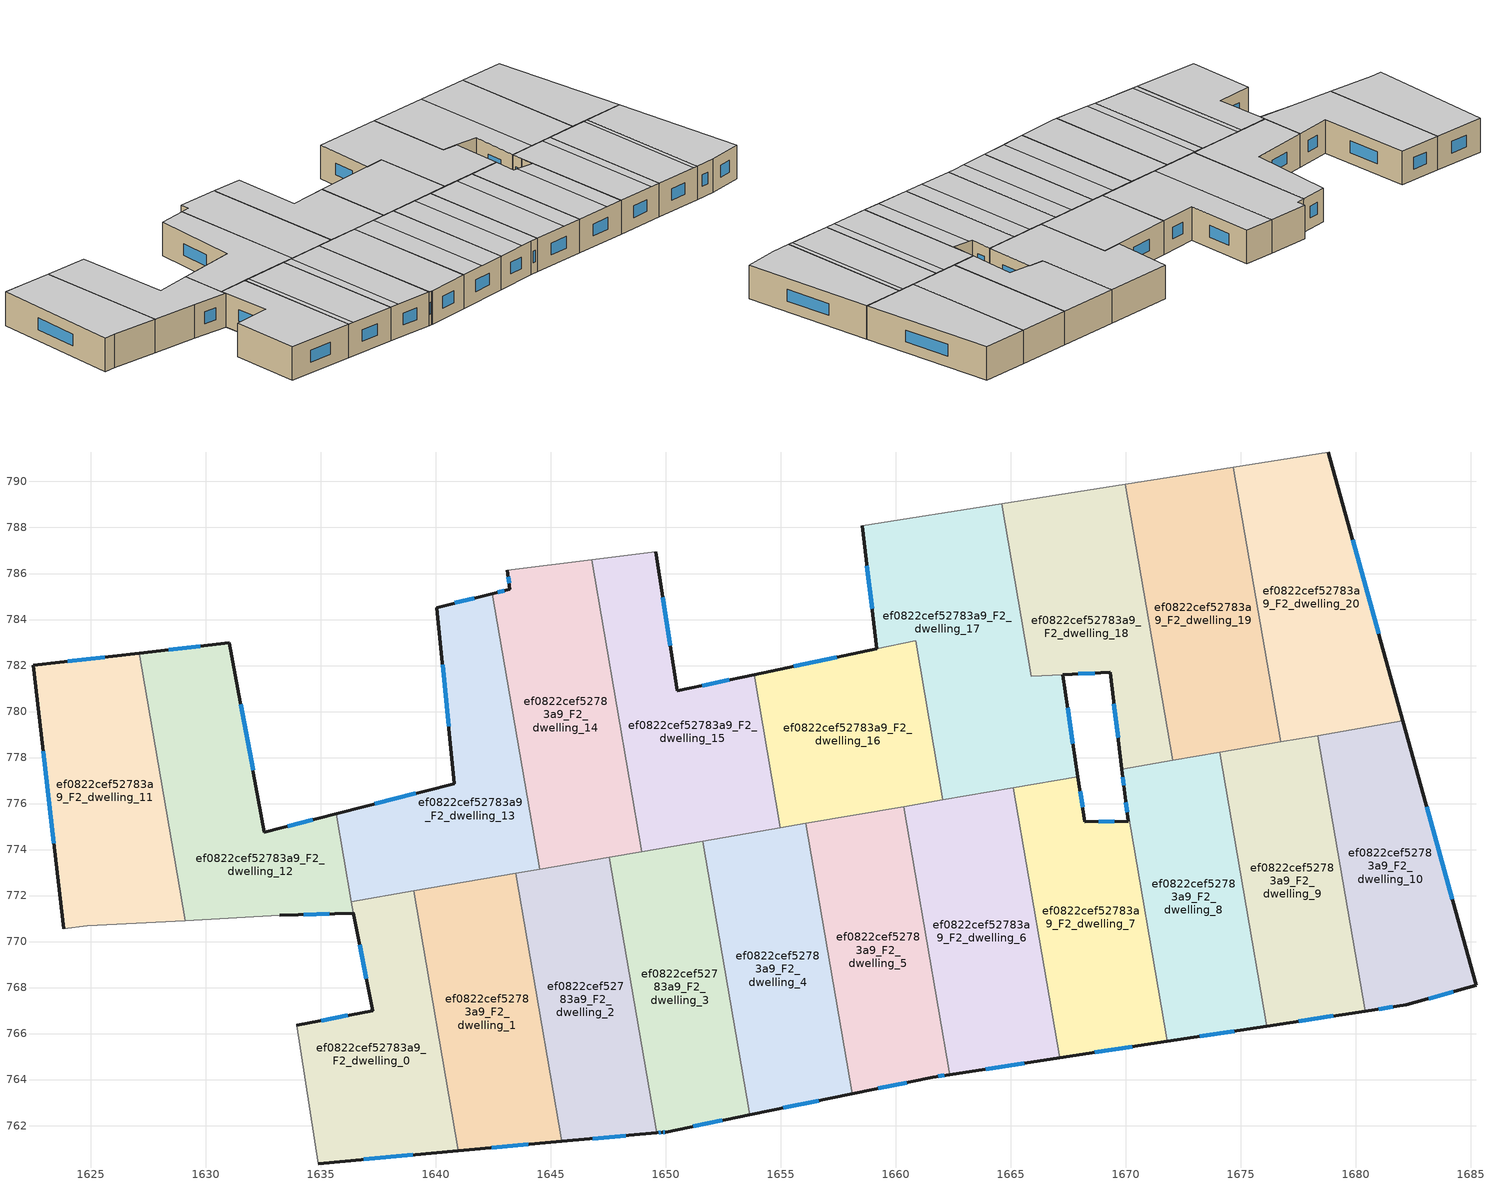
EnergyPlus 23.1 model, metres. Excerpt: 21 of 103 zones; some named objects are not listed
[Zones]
ef0822cef52783a9_F2_dwelling_0
 floor to ef0822cef52783a9_F1_dwelling_0 (EU_floor_Construction): 1639.04,772.21 1640.98,760.9 1634.89,760.35 1633.96,766.35 1637.25,767 1636.32,771.74 z6
 wall outside (EU_wall_Construction): 1634.89,760.35 1640.98,760.9 / 1636.42,771.24 1637.25,767 1633.96,766.35 z6:9
 wall to ef0822cef52783a9_F2_dwelling_1 (EU_wall_Construction): 1640.98,760.9 1639.04,772.21 z6:9
 wall adiabatic (EU_wall_Construction): 1633.96,766.35 1634.89,760.35 z6:9
 wall to ef0822cef52783a9_F2_dwelling_13 (EU_wall_Construction): 1639.04,772.21 1636.33,771.74 z6:9
 wall to ef0822cef52783a9_F2_dwelling_12 (EU_wall_Construction): 1636.32,771.74 1636.42,771.24 z6:9
 window (EU_Window_Construction): 1636.87,760.53 1639,760.72 / 1636.18,766.79 1635.03,766.56 / 1636.69,769.86 1636.98,768.38 z6.98:8.02
 ceiling to ef0822cef52783a9_F3_dwelling_0 (EU_floor_Construction): 1640.98,760.9 1639.04,772.2 1636.32,771.73 1637.25,767 1633.96,766.35 1634.89,760.35 z9
ef0822cef52783a9_F2_dwelling_1
 floor to ef0822cef52783a9_F1_dwelling_1 (EU_floor_Construction): 1643.48,772.97 1645.48,761.31 1640.98,760.9 1639.04,772.21 z6
 wall outside (EU_wall_Construction): 1640.98,760.9 1645.48,761.31 z6:9
 wall to ef0822cef52783a9_F2_dwelling_2 (EU_wall_Construction): 1645.48,761.31 1643.48,772.97 z6:9
 wall to ef0822cef52783a9_F2_dwelling_13 (EU_wall_Construction): 1643.48,772.97 1639.04,772.21 z6:9
 window (EU_Window_Construction): 1642.45,761.04 1644.02,761.18 z6.98:8.02
 ceiling to ef0822cef52783a9_F3_dwelling_1 (EU_floor_Construction): 1645.48,761.31 1643.48,772.97 1639.49,772.28 1641.44,760.95 z9
 ceiling to ef0822cef52783a9_F3_dwelling_0 (EU_floor_Construction): 1641.44,760.95 1639.49,772.28 1639.04,772.2 1640.98,760.9 z9
ef0822cef52783a9_F2_dwelling_10
 floor to ef0822cef52783a9_F1_dwelling_10 (EU_floor_Construction): 1682.04,779.59 1685.22,768.09 1682.19,767.25 1680.41,766.98 1678.35,778.96 z6
 wall outside (EU_wall_Construction): 1680.41,766.98 1682.19,767.25 1685.22,768.09 1682.04,779.59 z6:9
 wall to ef0822cef52783a9_F2_dwelling_9 (EU_wall_Construction): 1678.35,778.96 1680.41,766.98 z6:9
 wall to ef0822cef52783a9_F2_dwelling_20 (EU_wall_Construction): 1682.04,779.59 1678.35,778.96 z6:9
 window (EU_Window_Construction): 1684.18,771.83 1683.07,775.85 / 1683.18,767.52 1684.24,767.82 / 1680.99,767.07 1681.61,767.16 z6.98:8.02
 ceiling to ef0822cef52783a9_F3_dwelling_9 (EU_floor_Construction): 1685.22,768.09 1682.04,779.59 1678.35,778.96 1680.41,766.98 1682.19,767.25 z9
ef0822cef52783a9_F2_dwelling_11
 floor to ef0822cef52783a9_F1_dwelling_11 (EU_floor_Construction): 1627.12,782.54 1629.12,770.92 1624.86,770.68 1623.83,770.56 1622.49,782 z6
 wall outside (EU_wall_Construction): 1627.12,782.54 1622.49,782 1623.83,770.56 z6:9
 wall to ef0822cef52783a9_F2_dwelling_12 (EU_wall_Construction): 1629.12,770.92 1627.12,782.54 z6:9
 wall adiabatic (EU_wall_Construction): 1623.83,770.56 1624.86,770.68 1629.12,770.92 z6:9
 window (EU_Window_Construction): 1625.62,782.36 1624,782.18 / 1622.93,778.28 1623.4,774.28 z6.98:8.02
 ceiling to ef0822cef52783a9_F3_dwelling_10 (EU_floor_Construction): 1629.12,770.92 1627.12,782.54 1622.49,782 1623.83,770.56 1624.86,770.68 z9
ef0822cef52783a9_F2_dwelling_12
 floor to ef0822cef52783a9_F1_dwelling_12 (EU_floor_Construction): 1631.03,782.99 1632.55,774.76 1635.67,775.56 1636.32,771.74 1636.41,771.24 1633.21,771.14 1629.12,770.92 1627.12,782.54 z6
 wall outside (EU_wall_Construction): 1633.21,771.14 1636.41,771.24 / 1635.67,775.56 1632.55,774.76 1631.03,782.99 1627.12,782.54 z6:9
 wall adiabatic (EU_wall_Construction): 1629.12,770.92 1633.21,771.14 z6:9
 wall to ef0822cef52783a9_F2_dwelling_13 (EU_wall_Construction): 1636.33,771.74 1635.67,775.56 z6:9
 window (EU_Window_Construction): 1634.25,771.17 1635.37,771.21 / 1629.76,782.84 1628.39,782.69 / 1632.06,777.44 1631.53,780.32 / 1634.66,775.3 1633.57,775.02 z6.98:8.02
 ceiling to ef0822cef52783a9_F3_dwelling_11 (EU_floor_Construction): 1636.41,771.24 1636.32,771.73 1635.67,775.56 1632.55,774.76 1631.03,782.99 1627.12,782.54 1629.12,770.92 1633.21,771.14 z9
ef0822cef52783a9_F2_dwelling_13
 floor to ef0822cef52783a9_F1_dwelling_13 (EU_floor_Construction): 1642.45,785.13 1644.51,773.15 1636.33,771.74 1635.67,775.56 1640.8,776.86 1640.05,784.52 z6
 wall outside (EU_wall_Construction): 1642.45,785.13 1640.05,784.52 1640.8,776.86 1635.67,775.56 z6:9
 wall to ef0822cef52783a9_F2_dwelling_14 (EU_wall_Construction): 1644.51,773.15 1642.45,785.13 z6:9
 wall to ef0822cef52783a9_F2_dwelling_2 (EU_wall_Construction): 1643.48,772.97 1644.51,773.15 z6:9
 window (EU_Window_Construction): 1640.3,782.03 1640.56,779.35 / 1641.67,784.93 1640.83,784.72 / 1639.13,776.44 1637.34,775.98 z6.98:8.02
 ceiling to ef0822cef52783a9_F3_dwelling_12 (EU_floor_Construction): 1644.51,773.15 1642.45,785.13 1640.05,784.52 1640.8,776.86 1635.67,775.56 1636.33,771.74 z9
ef0822cef52783a9_F2_dwelling_14
 floor to ef0822cef52783a9_F1_dwelling_14 (EU_floor_Construction): 1646.78,786.59 1648.95,773.91 1644.51,773.15 1642.45,785.13 1643.22,785.32 1643.11,786.13 z6
 wall outside (EU_wall_Construction): 1643.11,786.13 1643.22,785.32 1642.45,785.13 z6:9
 wall adiabatic (EU_wall_Construction): 1646.78,786.59 1643.11,786.13 z6:9
 wall to ef0822cef52783a9_F2_dwelling_15 (EU_wall_Construction): 1648.95,773.91 1646.78,786.59 z6:9
 wall to ef0822cef52783a9_F2_dwelling_2 (EU_wall_Construction): 1644.51,773.15 1647.55,773.67 z6:9
 wall to ef0822cef52783a9_F2_dwelling_3 (EU_wall_Construction): 1647.55,773.67 1648.95,773.91 z6:9
 window (EU_Window_Construction): 1643.15,785.87 1643.19,785.58 / 1642.97,785.26 1642.7,785.19 z6.98:8.02
 ceiling to ef0822cef52783a9_F3_dwelling_13 (EU_floor_Construction): 1648.95,773.91 1646.78,786.59 1643.11,786.13 1643.22,785.32 1642.45,785.13 1644.51,773.15 z9
ef0822cef52783a9_F2_dwelling_15
 floor to ef0822cef52783a9_F1_dwelling_15 (EU_floor_Construction): 1649.56,786.94 1650.49,780.9 1653.84,781.6 1654.98,774.94 1648.95,773.91 1646.78,786.59 z6
 wall outside (EU_wall_Construction): 1653.84,781.6 1650.49,780.9 1649.56,786.94 z6:9
 wall to ef0822cef52783a9_F2_dwelling_16 (EU_wall_Construction): 1654.98,774.94 1653.84,781.6 z6:9
 wall adiabatic (EU_wall_Construction): 1649.56,786.94 1646.78,786.59 z6:9
 wall to ef0822cef52783a9_F2_dwelling_4 (EU_wall_Construction): 1651.61,774.37 1654.98,774.94 z6:9
 wall to ef0822cef52783a9_F2_dwelling_3 (EU_wall_Construction): 1648.95,773.91 1651.61,774.37 z6:9
 window (EU_Window_Construction): 1650.19,782.87 1649.86,784.98 / 1652.75,781.37 1651.58,781.13 z6.98:8.02
 ceiling to ef0822cef52783a9_F3_dwelling_14 (EU_floor_Construction): 1654.98,774.94 1653.84,781.6 1650.49,780.9 1649.56,786.94 1646.78,786.59 1648.95,773.91 z9
ef0822cef52783a9_F2_dwelling_16
 floor to ef0822cef52783a9_F1_dwelling_16 (EU_floor_Construction): 1660.85,783.07 1662.04,776.16 1654.98,774.94 1653.84,781.6 z6
 wall outside (EU_wall_Construction): 1659.17,782.72 1653.84,781.6 z6:9
 wall to ef0822cef52783a9_F2_dwelling_17 (EU_wall_Construction): 1660.85,783.07 1659.17,782.72 / 1662.04,776.16 1660.86,783.07 z6:9
 wall to ef0822cef52783a9_F2_dwelling_5 (EU_wall_Construction): 1656.09,775.13 1660.35,775.87 z6:9
 wall to ef0822cef52783a9_F2_dwelling_4 (EU_wall_Construction): 1654.98,774.94 1656.09,775.13 z6:9
 wall to ef0822cef52783a9_F2_dwelling_6 (EU_wall_Construction): 1660.35,775.87 1662.04,776.16 z6:9
 window (EU_Window_Construction): 1657.43,782.36 1655.57,781.97 z6.98:8.02
 ceiling to ef0822cef52783a9_F3_dwelling_15 (EU_floor_Construction): 1662.04,776.16 1660.85,783.07 1653.84,781.6 1654.98,774.94 z9
ef0822cef52783a9_F2_dwelling_17
 floor to ef0822cef52783a9_F1_dwelling_17 (EU_floor_Construction): 1664.6,789.03 1665.89,781.53 1667.25,781.6 1667.92,777.17 1662.04,776.16 1660.85,783.07 1659.17,782.72 1658.54,788.08 z6
 wall outside (EU_wall_Construction): 1658.54,788.08 1659.17,782.72 / 1667.92,777.17 1667.25,781.6 z6:9
 wall adiabatic (EU_wall_Construction): 1664.6,789.03 1658.54,788.08 z6:9
 wall to ef0822cef52783a9_F2_dwelling_6 (EU_wall_Construction): 1662.04,776.16 1665.11,776.68 z6:9
 wall to ef0822cef52783a9_F2_dwelling_18 (EU_wall_Construction): 1665.89,781.54 1664.6,789.03 / 1667.25,781.6 1665.89,781.53 z6:9
 wall to ef0822cef52783a9_F2_dwelling_7 (EU_wall_Construction): 1665.11,776.68 1667.92,777.17 z6:9
 window (EU_Window_Construction): 1658.75,786.34 1658.97,784.46 / 1667.7,778.61 1667.47,780.16 z6.98:8.02
 ceiling to ef0822cef52783a9_F3_dwelling_16 (EU_floor_Construction): 1667.92,777.17 1667.25,781.6 1665.89,781.53 1664.6,789.03 1658.54,788.08 1659.17,782.72 1660.85,783.07 1662.04,776.16 z9
ef0822cef52783a9_F2_dwelling_18
 floor to ef0822cef52783a9_F1_dwelling_18 (EU_floor_Construction): 1669.98,789.88 1672.04,777.87 1669.83,777.49 1669.31,781.7 1665.89,781.53 1664.6,789.03 z6
 wall outside (EU_wall_Construction): 1667.26,781.6 1669.31,781.7 1669.83,777.49 z6:9
 wall adiabatic (EU_wall_Construction): 1669.98,789.88 1664.6,789.03 z6:9
 wall to ef0822cef52783a9_F2_dwelling_19 (EU_wall_Construction): 1672.04,777.87 1669.98,789.88 z6:9
 wall to ef0822cef52783a9_F2_dwelling_8 (EU_wall_Construction): 1669.83,777.49 1672.04,777.87 z6:9
 window (EU_Window_Construction): 1669.48,780.33 1669.66,778.86 / 1667.93,781.63 1668.64,781.67 z6.98:8.02
 ceiling to ef0822cef52783a9_F3_dwelling_17 (EU_floor_Construction): 1672.04,777.87 1669.98,789.88 1664.6,789.03 1665.89,781.54 1669.31,781.7 1669.83,777.49 z9
ef0822cef52783a9_F2_dwelling_19
 floor to ef0822cef52783a9_F1_dwelling_19 (EU_floor_Construction): 1674.68,790.61 1676.72,778.68 1672.04,777.87 1669.98,789.88 z6
 wall to ef0822cef52783a9_F2_dwelling_20 (EU_wall_Construction): 1676.72,778.68 1674.68,790.61 z6:9
 wall adiabatic (EU_wall_Construction): 1674.68,790.61 1669.98,789.88 z6:9
 wall to ef0822cef52783a9_F2_dwelling_9 (EU_wall_Construction): 1674.08,778.22 1676.72,778.68 z6:9
 wall to ef0822cef52783a9_F2_dwelling_8 (EU_wall_Construction): 1672.04,777.87 1674.08,778.22 z6:9
 ceiling to ef0822cef52783a9_F3_dwelling_18 (EU_floor_Construction): 1676.72,778.68 1674.68,790.61 1669.98,789.88 1672.04,777.87 z9
ef0822cef52783a9_F2_dwelling_2
 floor to ef0822cef52783a9_F1_dwelling_2 (EU_floor_Construction): 1647.55,773.67 1649.61,761.69 1645.48,761.31 1643.48,772.97 z6
 wall outside (EU_wall_Construction): 1645.48,761.31 1649.61,761.69 z6:9
 wall to ef0822cef52783a9_F2_dwelling_3 (EU_wall_Construction): 1649.61,761.69 1647.55,773.67 z6:9
 window (EU_Window_Construction): 1646.83,761.43 1648.27,761.57 z6.98:8.02
 ceiling adiabatic (EU_roof_Construction): 1649.61,761.69 1647.55,773.67 1644.36,773.12 1646.37,761.39 z9
 ceiling to ef0822cef52783a9_F3_dwelling_1 (EU_floor_Construction): 1646.37,761.39 1644.36,773.12 1643.48,772.97 1645.48,761.31 z9
ef0822cef52783a9_F2_dwelling_20
 floor to ef0822cef52783a9_F1_dwelling_20 (EU_floor_Construction): 1678.8,791.26 1682.04,779.59 1676.72,778.68 1674.68,790.61 z6
 wall outside (EU_wall_Construction): 1682.04,779.59 1678.8,791.26 z6:9
 wall adiabatic (EU_wall_Construction): 1678.8,791.26 1674.68,790.61 z6:9
 wall to ef0822cef52783a9_F2_dwelling_9 (EU_wall_Construction): 1676.73,778.68 1678.35,778.96 z6:9
 window (EU_Window_Construction): 1680.98,783.39 1679.85,787.47 z6.98:8.02
 ceiling to ef0822cef52783a9_F3_dwelling_19 (EU_floor_Construction): 1682.04,779.59 1678.8,791.26 1674.68,790.61 1676.72,778.68 z9
ef0822cef52783a9_F2_dwelling_3
 floor to ef0822cef52783a9_F1_dwelling_3 (EU_floor_Construction): 1651.61,774.37 1653.66,762.47 1649.99,761.72 1649.86,761.71 1649.61,761.69 1647.55,773.67 z6
 wall outside (EU_wall_Construction): 1649.61,761.69 1649.86,761.71 1649.99,761.72 1653.66,762.47 z6:9
 wall to ef0822cef52783a9_F2_dwelling_4 (EU_wall_Construction): 1653.66,762.47 1651.61,774.37 z6:9
 window (EU_Window_Construction): 1651.18,761.97 1652.46,762.23 / 1649.9,761.71 1649.95,761.72 / 1649.69,761.69 1649.77,761.7 z6.98:8.02
 ceiling adiabatic (EU_roof_Construction): 1653.66,762.47 1651.61,774.37 1647.55,773.67 1649.61,761.69 1649.86,761.71 1649.99,761.72 z9
ef0822cef52783a9_F2_dwelling_4
 floor to ef0822cef52783a9_F1_dwelling_4 (EU_floor_Construction): 1656.09,775.13 1658.11,763.38 1653.66,762.47 1651.61,774.37 z6
 wall outside (EU_wall_Construction): 1653.66,762.47 1658.11,763.38 z6:9
 wall to ef0822cef52783a9_F2_dwelling_5 (EU_wall_Construction): 1658.11,763.38 1656.09,775.13 z6:9
 window (EU_Window_Construction): 1655.1,762.77 1656.66,763.09 z6.98:8.02
 ceiling to ef0822cef52783a9_F3_dwelling_3 (EU_floor_Construction): 1655.82,762.92 1653.79,774.74 1651.61,774.37 1653.66,762.47 z9
 ceiling to ef0822cef52783a9_F3_dwelling_4 (EU_floor_Construction): 1658.11,763.38 1656.09,775.13 1653.79,774.74 1655.82,762.92 z9
ef0822cef52783a9_F2_dwelling_5
 floor to ef0822cef52783a9_F1_dwelling_5 (EU_floor_Construction): 1660.35,775.87 1662.35,764.21 1661.61,764.1 1658.11,763.38 1656.09,775.13 z6
 wall outside (EU_wall_Construction): 1658.11,763.38 1661.61,764.1 1662.35,764.21 z6:9
 wall to ef0822cef52783a9_F2_dwelling_6 (EU_wall_Construction): 1662.35,764.21 1660.35,775.87 z6:9
 window (EU_Window_Construction): 1661.85,764.14 1662.11,764.18 / 1659.25,763.62 1660.47,763.87 z6.98:8.02
 ceiling to ef0822cef52783a9_F3_dwelling_5 (EU_floor_Construction): 1662.35,764.21 1660.35,775.87 1658.56,775.56 1660.57,763.89 1661.61,764.1 z9
 ceiling to ef0822cef52783a9_F3_dwelling_4 (EU_floor_Construction): 1660.57,763.89 1658.56,775.56 1656.09,775.13 1658.11,763.38 z9
ef0822cef52783a9_F2_dwelling_6
 floor to ef0822cef52783a9_F1_dwelling_6 (EU_floor_Construction): 1665.11,776.68 1667.13,764.95 1662.35,764.21 1660.35,775.87 z6
 wall outside (EU_wall_Construction): 1662.35,764.21 1667.13,764.95 z6:9
 wall to ef0822cef52783a9_F2_dwelling_7 (EU_wall_Construction): 1667.13,764.95 1665.11,776.68 z6:9
 window (EU_Window_Construction): 1663.9,764.45 1665.57,764.71 z6.98:8.02
 ceiling to ef0822cef52783a9_F3_dwelling_6 (EU_floor_Construction): 1667.13,764.95 1665.11,776.68 1663.37,776.38 1665.38,764.68 z9
 ceiling to ef0822cef52783a9_F3_dwelling_5 (EU_floor_Construction): 1665.38,764.68 1663.37,776.38 1660.35,775.87 1662.35,764.21 z9
ef0822cef52783a9_F2_dwelling_7
 floor to ef0822cef52783a9_F1_dwelling_7 (EU_floor_Construction): 1669.95,776.45 1671.81,765.66 1667.13,764.95 1665.11,776.68 1667.92,777.17 1668.21,775.2 1670.1,775.23 z6
 wall outside (EU_wall_Construction): 1669.95,776.45 1670.1,775.23 1668.21,775.2 1667.92,777.17 / 1667.13,764.95 1671.81,765.66 z6:9
 wall to ef0822cef52783a9_F2_dwelling_8 (EU_wall_Construction): 1671.81,765.66 1669.95,776.45 z6:9
 window (EU_Window_Construction): 1668.12,775.84 1668.01,776.53 / 1669.49,775.22 1668.83,775.21 / 1670,776.05 1670.05,775.63 / 1668.65,765.18 1670.28,765.43 z6.98:8.02
 ceiling to ef0822cef52783a9_F3_dwelling_7 (EU_floor_Construction): 1671.8,765.66 1669.95,776.45 1670.1,775.23 1668.54,775.21 1670.22,765.42 z9
 ceiling to ef0822cef52783a9_F3_dwelling_6 (EU_floor_Construction): 1670.22,765.42 1668.54,775.21 1668.21,775.2 1667.92,777.17 1665.11,776.68 1667.13,764.95 z9
ef0822cef52783a9_F2_dwelling_8
 floor to ef0822cef52783a9_F1_dwelling_8 (EU_floor_Construction): 1674.08,778.22 1676.12,766.32 1671.81,765.66 1669.95,776.45 1669.83,777.49 z6
 wall outside (EU_wall_Construction): 1671.81,765.66 1676.12,766.32 / 1669.83,777.49 1669.95,776.45 z6:9
 wall to ef0822cef52783a9_F2_dwelling_9 (EU_wall_Construction): 1676.12,766.32 1674.08,778.22 z6:9
 window (EU_Window_Construction): 1673.21,765.88 1674.72,766.11 / 1669.87,777.15 1669.91,776.79 z6.98:8.02
 ceiling to ef0822cef52783a9_F3_dwelling_8 (EU_floor_Construction): 1676.12,766.32 1674.08,778.22 1673.22,778.08 1675.26,766.19 z9
 ceiling to ef0822cef52783a9_F3_dwelling_7 (EU_floor_Construction): 1675.26,766.19 1673.22,778.08 1669.83,777.49 1669.95,776.45 1671.8,765.66 z9
ef0822cef52783a9_F2_dwelling_9
 floor to ef0822cef52783a9_F1_dwelling_9 (EU_floor_Construction): 1678.35,778.96 1680.41,766.98 1676.12,766.32 1674.08,778.22 z6
 wall outside (EU_wall_Construction): 1676.12,766.32 1680.41,766.98 z6:9
 window (EU_Window_Construction): 1677.51,766.54 1679.01,766.76 z6.98:8.02
 ceiling to ef0822cef52783a9_F3_dwelling_8 (EU_floor_Construction): 1679.98,766.91 1677.92,778.88 1674.08,778.22 1676.12,766.32 z9
 ceiling to ef0822cef52783a9_F3_dwelling_9 (EU_floor_Construction): 1680.41,766.98 1678.35,778.96 1677.92,778.88 1679.98,766.91 z9
[Building]
EU S2 Campaign: North Axis=0; Terrain=City; Solar Distribution=FullExterior
[Site:Location]
Bologna: Latitude=44.5; Longitude=11.25; Time Zone=1; Elevation=37
[SizingPeriod:WeatherFileDays]
AnnualSizingPeriod: Begin Month=1; Begin Day of Month=1; End Month=12; End Day of Month=31; Day of Week for Start Day=Monday; Use Weather File Daylight Saving Period=No; Use Weather File Rain and Snow Indicators=No
[MATERIAL]
EU_InternalMass_Material: Roughness=MediumRough; Thickness=0.1; Conductivity=1; Density=1800; Specific Heat=900; Thermal Absorptance=0.9; Solar Absorptance=0.7; Visible Absorptance=0.7
[MATERIAL:NOMASS] Roughness=MediumRough; Thermal Absorptance=0.9; Solar Absorptance=0.7; Visible Absorptance=0.7
Name | Thermal Resistance
EU_wall_NoMass | 0.905828
EU_roof_NoMass | 0.37593
EU_floor_NoMass | 0.67114
[WINDOWMATERIAL:SIMPLEGLAZINGSYSTEM]
EU_Window_SimpleGlazing: UFactor=4.52486; Solar Heat Gain Coefficient=0.85; Visible Transmittance=0.85
[CONSTRUCTION]
EU_wall_Construction: EU_wall_NoMass
EU_roof_Construction: EU_roof_NoMass
EU_floor_Construction: EU_floor_NoMass
EU_Window_Construction: EU_Window_SimpleGlazing
EU_InternalMass_Construction: EU_InternalMass_Material
[ZONE] Type=1; Multiplier=1; Ceiling Height=autocalculate; Floor Area=autocalculate; Part of Total Floor Area=Yes
Name | Volume
ef0822cef52783a9_F2_dwelling_0 | 154.761
ef0822cef52783a9_F2_dwelling_1 | 157.532
ef0822cef52783a9_F2_dwelling_10; ef0822cef52783a9_F2_dwelling_8 | 157.528
ef0822cef52783a9_F2_dwelling_11 | 173.274
ef0822cef52783a9_F2_dwelling_12 | 181.731
ef0822cef52783a9_F2_dwelling_13 | 167.619
ef0822cef52783a9_F2_dwelling_14 | 173.285
ef0822cef52783a9_F2_dwelling_15 | 173.295
ef0822cef52783a9_F2_dwelling_16 | 147.996
ef0822cef52783a9_F2_dwelling_17 | 216.486
ef0822cef52783a9_F2_dwelling_18 | 155.379
ef0822cef52783a9_F2_dwelling_19 | 173.284
ef0822cef52783a9_F2_dwelling_2 | 148.406
ef0822cef52783a9_F2_dwelling_20 | 173.26
ef0822cef52783a9_F2_dwelling_3 | 150.107
ef0822cef52783a9_F2_dwelling_4 | 163.355
ef0822cef52783a9_F2_dwelling_5 | 153.78
ef0822cef52783a9_F2_dwelling_6 | 172.033
ef0822cef52783a9_F2_dwelling_7 | 157.541
ef0822cef52783a9_F2_dwelling_9 | 157.548
[INTERNALMASS] Construction=EU_InternalMass_Construction
Name | Zone or ZoneList | Surface Area
ef0822cef52783a9_F2_dwelling_0_EU_InternalMass | ef0822cef52783a9_F2_dwelling_0 | 51.5977
ef0822cef52783a9_F2_dwelling_1_EU_InternalMass | ef0822cef52783a9_F2_dwelling_1 | 52.5111
ef0822cef52783a9_F2_dwelling_2_EU_InternalMass | ef0822cef52783a9_F2_dwelling_2 | 49.4726
ef0822cef52783a9_F2_dwelling_3_EU_InternalMass | ef0822cef52783a9_F2_dwelling_3 | 50.0299
ef0822cef52783a9_F2_dwelling_4_EU_InternalMass | ef0822cef52783a9_F2_dwelling_4 | 54.4541
ef0822cef52783a9_F2_dwelling_5_EU_InternalMass | ef0822cef52783a9_F2_dwelling_5 | 51.259
ef0822cef52783a9_F2_dwelling_6_EU_InternalMass | ef0822cef52783a9_F2_dwelling_6 | 57.3442
ef0822cef52783a9_F2_dwelling_7_EU_InternalMass | ef0822cef52783a9_F2_dwelling_7 | 52.5133
ef0822cef52783a9_F2_dwelling_8_EU_InternalMass | ef0822cef52783a9_F2_dwelling_8 | 52.5094
ef0822cef52783a9_F2_dwelling_9_EU_InternalMass | ef0822cef52783a9_F2_dwelling_9 | 52.516
ef0822cef52783a9_F2_dwelling_10_EU_InternalMass | ef0822cef52783a9_F2_dwelling_10 | 52.5091
ef0822cef52783a9_F2_dwelling_11_EU_InternalMass | ef0822cef52783a9_F2_dwelling_11 | 57.758
ef0822cef52783a9_F2_dwelling_12_EU_InternalMass | ef0822cef52783a9_F2_dwelling_12 | 60.5764
ef0822cef52783a9_F2_dwelling_13_EU_InternalMass | ef0822cef52783a9_F2_dwelling_13 | 55.8731
ef0822cef52783a9_F2_dwelling_14_EU_InternalMass | ef0822cef52783a9_F2_dwelling_14 | 57.7618
ef0822cef52783a9_F2_dwelling_15_EU_InternalMass | ef0822cef52783a9_F2_dwelling_15 | 57.7646
ef0822cef52783a9_F2_dwelling_16_EU_InternalMass | ef0822cef52783a9_F2_dwelling_16 | 49.3322
ef0822cef52783a9_F2_dwelling_17_EU_InternalMass | ef0822cef52783a9_F2_dwelling_17 | 72.1611
ef0822cef52783a9_F2_dwelling_18_EU_InternalMass | ef0822cef52783a9_F2_dwelling_18 | 51.7931
ef0822cef52783a9_F2_dwelling_19_EU_InternalMass | ef0822cef52783a9_F2_dwelling_19 | 57.7613
ef0822cef52783a9_F2_dwelling_20_EU_InternalMass | ef0822cef52783a9_F2_dwelling_20 | 57.7528
[OTHEREQUIPMENT] Fuel Type=Electricity; Design Level Calculation Method=Watts/Area; Power per Zone Floor Area=1; Fraction Latent=0; Fraction Radiant=0; Fraction Lost=0; Carbon Dioxide Generation Rate=0; EndUse Subcategory=EU_Step8_InternalGains
Name | Zone or ZoneList or Space or SpaceList | Schedule
EU_Step8_InternalGain_ef0822cef52783a9_F2_dwelling_0_f000 | ef0822cef52783a9_F2_dwelling_0 | EU_Step8_GainSchedule_ef0822cef52783a9_F2_dwelling_0_f000
EU_Step8_InternalGain_ef0822cef52783a9_F2_dwelling_1_f000 | ef0822cef52783a9_F2_dwelling_1 | EU_Step8_GainSchedule_ef0822cef52783a9_F2_dwelling_1_f000
EU_Step8_InternalGain_ef0822cef52783a9_F2_dwelling_2_f000 | ef0822cef52783a9_F2_dwelling_2 | EU_Step8_GainSchedule_ef0822cef52783a9_F2_dwelling_2_f000
EU_Step8_InternalGain_ef0822cef52783a9_F2_dwelling_3_f000 | ef0822cef52783a9_F2_dwelling_3 | EU_Step8_GainSchedule_ef0822cef52783a9_F2_dwelling_3_f000
EU_Step8_InternalGain_ef0822cef52783a9_F2_dwelling_4_f000 | ef0822cef52783a9_F2_dwelling_4 | EU_Step8_GainSchedule_ef0822cef52783a9_F2_dwelling_4_f000
EU_Step8_InternalGain_ef0822cef52783a9_F2_dwelling_5_f000 | ef0822cef52783a9_F2_dwelling_5 | EU_Step8_GainSchedule_ef0822cef52783a9_F2_dwelling_5_f000
EU_Step8_InternalGain_ef0822cef52783a9_F2_dwelling_6_f000 | ef0822cef52783a9_F2_dwelling_6 | EU_Step8_GainSchedule_ef0822cef52783a9_F2_dwelling_6_f000
EU_Step8_InternalGain_ef0822cef52783a9_F2_dwelling_7_f000 | ef0822cef52783a9_F2_dwelling_7 | EU_Step8_GainSchedule_ef0822cef52783a9_F2_dwelling_7_f000
EU_Step8_InternalGain_ef0822cef52783a9_F2_dwelling_8_f000 | ef0822cef52783a9_F2_dwelling_8 | EU_Step8_GainSchedule_ef0822cef52783a9_F2_dwelling_8_f000
EU_Step8_InternalGain_ef0822cef52783a9_F2_dwelling_9_f000 | ef0822cef52783a9_F2_dwelling_9 | EU_Step8_GainSchedule_ef0822cef52783a9_F2_dwelling_9_f000
EU_Step8_InternalGain_ef0822cef52783a9_F2_dwelling_10_f000 | ef0822cef52783a9_F2_dwelling_10 | EU_Step8_GainSchedule_ef0822cef52783a9_F2_dwelling_10_f000
EU_Step8_InternalGain_ef0822cef52783a9_F2_dwelling_11_f000 | ef0822cef52783a9_F2_dwelling_11 | EU_Step8_GainSchedule_ef0822cef52783a9_F2_dwelling_11_f000
EU_Step8_InternalGain_ef0822cef52783a9_F2_dwelling_12_f000 | ef0822cef52783a9_F2_dwelling_12 | EU_Step8_GainSchedule_ef0822cef52783a9_F2_dwelling_12_f000
EU_Step8_InternalGain_ef0822cef52783a9_F2_dwelling_13_f000 | ef0822cef52783a9_F2_dwelling_13 | EU_Step8_GainSchedule_ef0822cef52783a9_F2_dwelling_13_f000
EU_Step8_InternalGain_ef0822cef52783a9_F2_dwelling_14_f000 | ef0822cef52783a9_F2_dwelling_14 | EU_Step8_GainSchedule_ef0822cef52783a9_F2_dwelling_14_f000
EU_Step8_InternalGain_ef0822cef52783a9_F2_dwelling_15_f000 | ef0822cef52783a9_F2_dwelling_15 | EU_Step8_GainSchedule_ef0822cef52783a9_F2_dwelling_15_f000
EU_Step8_InternalGain_ef0822cef52783a9_F2_dwelling_16_f000 | ef0822cef52783a9_F2_dwelling_16 | EU_Step8_GainSchedule_ef0822cef52783a9_F2_dwelling_16_f000
EU_Step8_InternalGain_ef0822cef52783a9_F2_dwelling_17_f000 | ef0822cef52783a9_F2_dwelling_17 | EU_Step8_GainSchedule_ef0822cef52783a9_F2_dwelling_17_f000
EU_Step8_InternalGain_ef0822cef52783a9_F2_dwelling_18_f000 | ef0822cef52783a9_F2_dwelling_18 | EU_Step8_GainSchedule_ef0822cef52783a9_F2_dwelling_18_f000
EU_Step8_InternalGain_ef0822cef52783a9_F2_dwelling_19_f000 | ef0822cef52783a9_F2_dwelling_19 | EU_Step8_GainSchedule_ef0822cef52783a9_F2_dwelling_19_f000
EU_Step8_InternalGain_ef0822cef52783a9_F2_dwelling_20_f000 | ef0822cef52783a9_F2_dwelling_20 | EU_Step8_GainSchedule_ef0822cef52783a9_F2_dwelling_20_f000
[ZONEVENTILATION:DESIGNFLOWRATE] Schedule=EU_AlwaysOn; Design Flow Rate Calculation Method=AirChanges/Hour; Air Changes per Hour=0.73129; Ventilation Type=Natural; Fan Pressure Rise=0; Fan Total Efficiency=1; Constant Term Coefficient=1; Temperature Term Coefficient=0; Velocity Term Coefficient=0; Velocity Squared Term Coefficient=0; Minimum Indoor Temperature=-100; Maximum Indoor Temperature=100; Delta Temperature=-100; Minimum Outdoor Temperature=-100; Maximum Outdoor Temperature=100; Maximum Wind Speed=40
Name | Zone or ZoneList or Space or SpaceList
EU_ConstantAir_ef0822cef52783a9_F2_dwelling_0 | ef0822cef52783a9_F2_dwelling_0
EU_ConstantAir_ef0822cef52783a9_F2_dwelling_1 | ef0822cef52783a9_F2_dwelling_1
EU_ConstantAir_ef0822cef52783a9_F2_dwelling_2 | ef0822cef52783a9_F2_dwelling_2
EU_ConstantAir_ef0822cef52783a9_F2_dwelling_3 | ef0822cef52783a9_F2_dwelling_3
EU_ConstantAir_ef0822cef52783a9_F2_dwelling_4 | ef0822cef52783a9_F2_dwelling_4
EU_ConstantAir_ef0822cef52783a9_F2_dwelling_5 | ef0822cef52783a9_F2_dwelling_5
EU_ConstantAir_ef0822cef52783a9_F2_dwelling_6 | ef0822cef52783a9_F2_dwelling_6
EU_ConstantAir_ef0822cef52783a9_F2_dwelling_7 | ef0822cef52783a9_F2_dwelling_7
EU_ConstantAir_ef0822cef52783a9_F2_dwelling_8 | ef0822cef52783a9_F2_dwelling_8
EU_ConstantAir_ef0822cef52783a9_F2_dwelling_9 | ef0822cef52783a9_F2_dwelling_9
EU_ConstantAir_ef0822cef52783a9_F2_dwelling_10 | ef0822cef52783a9_F2_dwelling_10
EU_ConstantAir_ef0822cef52783a9_F2_dwelling_11 | ef0822cef52783a9_F2_dwelling_11
EU_ConstantAir_ef0822cef52783a9_F2_dwelling_12 | ef0822cef52783a9_F2_dwelling_12
EU_ConstantAir_ef0822cef52783a9_F2_dwelling_13 | ef0822cef52783a9_F2_dwelling_13
EU_ConstantAir_ef0822cef52783a9_F2_dwelling_14 | ef0822cef52783a9_F2_dwelling_14
EU_ConstantAir_ef0822cef52783a9_F2_dwelling_15 | ef0822cef52783a9_F2_dwelling_15
EU_ConstantAir_ef0822cef52783a9_F2_dwelling_16 | ef0822cef52783a9_F2_dwelling_16
EU_ConstantAir_ef0822cef52783a9_F2_dwelling_17 | ef0822cef52783a9_F2_dwelling_17
EU_ConstantAir_ef0822cef52783a9_F2_dwelling_18 | ef0822cef52783a9_F2_dwelling_18
EU_ConstantAir_ef0822cef52783a9_F2_dwelling_19 | ef0822cef52783a9_F2_dwelling_19
EU_ConstantAir_ef0822cef52783a9_F2_dwelling_20 | ef0822cef52783a9_F2_dwelling_20
[HVACTEMPLATE:ZONE:IDEALLOADSAIRSYSTEM] System Availability Schedule=EU_AlwaysOn; Maximum Heating Supply Air Temperature=50; Minimum Cooling Supply Air Temperature=13; Maximum Heating Supply Air Humidity Ratio=0.0156; Minimum Cooling Supply Air Humidity Ratio=0.0077; Heating Limit=NoLimit; Cooling Limit=NoLimit; Heating Availability Schedule=EU_AlwaysOn; Cooling Availability Schedule=EU_CoolingOff; Dehumidification Control Type=ConstantSensibleHeatRatio; Cooling Sensible Heat Ratio=0.7; Dehumidification Setpoint=60; Humidification Control Type=None; Humidification Setpoint=30; Outdoor Air Method=None; Outdoor Air Flow Rate per Person=0.00944; Outdoor Air Flow Rate per Zone Floor Area=0; Outdoor Air Flow Rate per Zone=0; Demand Controlled Ventilation Type=None; Outdoor Air Economizer Type=NoEconomizer; Heat Recovery Type=None; Sensible Heat Recovery Effectiveness=0.7; Latent Heat Recovery Effectiveness=0.65
Name | Template Thermostat
ef0822cef52783a9_F2_dwelling_0 | EU_HeatOnly_ef0822cef52783a9_F2_dwelling_0
ef0822cef52783a9_F2_dwelling_1 | EU_HeatOnly_ef0822cef52783a9_F2_dwelling_1
ef0822cef52783a9_F2_dwelling_2 | EU_HeatOnly_ef0822cef52783a9_F2_dwelling_2
ef0822cef52783a9_F2_dwelling_3 | EU_HeatOnly_ef0822cef52783a9_F2_dwelling_3
ef0822cef52783a9_F2_dwelling_4 | EU_HeatOnly_ef0822cef52783a9_F2_dwelling_4
ef0822cef52783a9_F2_dwelling_5 | EU_HeatOnly_ef0822cef52783a9_F2_dwelling_5
ef0822cef52783a9_F2_dwelling_6 | EU_HeatOnly_ef0822cef52783a9_F2_dwelling_6
ef0822cef52783a9_F2_dwelling_7 | EU_HeatOnly_ef0822cef52783a9_F2_dwelling_7
ef0822cef52783a9_F2_dwelling_8 | EU_HeatOnly_ef0822cef52783a9_F2_dwelling_8
ef0822cef52783a9_F2_dwelling_9 | EU_HeatOnly_ef0822cef52783a9_F2_dwelling_9
ef0822cef52783a9_F2_dwelling_10 | EU_HeatOnly_ef0822cef52783a9_F2_dwelling_10
ef0822cef52783a9_F2_dwelling_11 | EU_HeatOnly_ef0822cef52783a9_F2_dwelling_11
ef0822cef52783a9_F2_dwelling_12 | EU_HeatOnly_ef0822cef52783a9_F2_dwelling_12
ef0822cef52783a9_F2_dwelling_13 | EU_HeatOnly_ef0822cef52783a9_F2_dwelling_13
ef0822cef52783a9_F2_dwelling_14 | EU_HeatOnly_ef0822cef52783a9_F2_dwelling_14
ef0822cef52783a9_F2_dwelling_15 | EU_HeatOnly_ef0822cef52783a9_F2_dwelling_15
ef0822cef52783a9_F2_dwelling_16 | EU_HeatOnly_ef0822cef52783a9_F2_dwelling_16
ef0822cef52783a9_F2_dwelling_17 | EU_HeatOnly_ef0822cef52783a9_F2_dwelling_17
ef0822cef52783a9_F2_dwelling_18 | EU_HeatOnly_ef0822cef52783a9_F2_dwelling_18
ef0822cef52783a9_F2_dwelling_19 | EU_HeatOnly_ef0822cef52783a9_F2_dwelling_19
ef0822cef52783a9_F2_dwelling_20 | EU_HeatOnly_ef0822cef52783a9_F2_dwelling_20
[SIZING:ZONE] Zone Cooling Design Supply Air Temperature Input Method=SupplyAirTemperature; Zone Cooling Design Supply Air Temperature=13; Zone Heating Design Supply Air Temperature Input Method=SupplyAirTemperature; Zone Heating Design Supply Air Temperature=50; Zone Cooling Design Supply Air Humidity Ratio=0.008; Zone Heating Design Supply Air Humidity Ratio=0.008; Cooling Design Air Flow Method=DesignDay; Cooling Design Air Flow Rate=0; Cooling Minimum Air Flow per Zone Floor Area=0.000762; Cooling Minimum Air Flow=0; Cooling Minimum Air Flow Fraction=0.2; Heating Design Air Flow Method=DesignDay; Heating Design Air Flow Rate=0; Heating Maximum Air Flow per Zone Floor Area=0.002032; Heating Maximum Air Flow=0.141576; Heating Maximum Air Flow Fraction=0.3; Account for Dedicated Outdoor Air System=No; Dedicated Outdoor Air System Control Strategy=NeutralSupplyAir; Dedicated Outdoor Air Low Setpoint Temperature for Design=autosize; Dedicated Outdoor Air High Setpoint Temperature for Design=autosize; Zone Load Sizing Method=Sensible Load Only No Latent Load; Zone Latent Cooling Design Supply Air Humidity Ratio Input Method=HumidityRatioDifference; Zone Cooling Design Supply Air Humidity Ratio Difference=0.005; Zone Latent Heating Design Supply Air Humidity Ratio Input Method=HumidityRatioDifference; Zone Humidification Design Supply Air Humidity Ratio Difference=0.005
ef0822cef52783a9_F2_dwelling_0; ef0822cef52783a9_F2_dwelling_1; ef0822cef52783a9_F2_dwelling_2; ef0822cef52783a9_F2_dwelling_3; ef0822cef52783a9_F2_dwelling_4; ef0822cef52783a9_F2_dwelling_5; ef0822cef52783a9_F2_dwelling_6; ef0822cef52783a9_F2_dwelling_7; ef0822cef52783a9_F2_dwelling_8; ef0822cef52783a9_F2_dwelling_9; ef0822cef52783a9_F2_dwelling_10; ef0822cef52783a9_F2_dwelling_11; ef0822cef52783a9_F2_dwelling_12; ef0822cef52783a9_F2_dwelling_13; ef0822cef52783a9_F2_dwelling_14; ef0822cef52783a9_F2_dwelling_15; ef0822cef52783a9_F2_dwelling_16; ef0822cef52783a9_F2_dwelling_17; ef0822cef52783a9_F2_dwelling_18; ef0822cef52783a9_F2_dwelling_19; ef0822cef52783a9_F2_dwelling_20
[SCHEDULE:CONSTANT]
Name | Hourly Value
EU_AlwaysOn | 1
EU_CoolingOff | 0
[SCHEDULE:FILE] Column Number=1; Rows to Skip at Top=0; Number of Hours of Data=8760; Column Separator=Comma; Interpolate to Timestep=No; Minutes per Item=60; Adjust Schedule for Daylight Savings=Yes
Name | File
EU_Step8_GainSchedule_ef0822cef52783a9_F2_dwelling_0_f000 | ../../schedules/ef0822cef52783a9/ef0822cef52783a9_F2_dwelling_0_f000_gain.csv
EU_Step8_GainSchedule_ef0822cef52783a9_F2_dwelling_1_f000 | ../../schedules/ef0822cef52783a9/ef0822cef52783a9_F2_dwelling_1_f000_gain.csv
EU_Step8_GainSchedule_ef0822cef52783a9_F2_dwelling_2_f000 | ../../schedules/ef0822cef52783a9/ef0822cef52783a9_F2_dwelling_2_f000_gain.csv
EU_Step8_GainSchedule_ef0822cef52783a9_F2_dwelling_3_f000 | ../../schedules/ef0822cef52783a9/ef0822cef52783a9_F2_dwelling_3_f000_gain.csv
EU_Step8_GainSchedule_ef0822cef52783a9_F2_dwelling_4_f000 | ../../schedules/ef0822cef52783a9/ef0822cef52783a9_F2_dwelling_4_f000_gain.csv
EU_Step8_GainSchedule_ef0822cef52783a9_F2_dwelling_5_f000 | ../../schedules/ef0822cef52783a9/ef0822cef52783a9_F2_dwelling_5_f000_gain.csv
EU_Step8_GainSchedule_ef0822cef52783a9_F2_dwelling_6_f000 | ../../schedules/ef0822cef52783a9/ef0822cef52783a9_F2_dwelling_6_f000_gain.csv
EU_Step8_GainSchedule_ef0822cef52783a9_F2_dwelling_7_f000 | ../../schedules/ef0822cef52783a9/ef0822cef52783a9_F2_dwelling_7_f000_gain.csv
EU_Step8_GainSchedule_ef0822cef52783a9_F2_dwelling_8_f000 | ../../schedules/ef0822cef52783a9/ef0822cef52783a9_F2_dwelling_8_f000_gain.csv
EU_Step8_GainSchedule_ef0822cef52783a9_F2_dwelling_9_f000 | ../../schedules/ef0822cef52783a9/ef0822cef52783a9_F2_dwelling_9_f000_gain.csv
EU_Step8_GainSchedule_ef0822cef52783a9_F2_dwelling_10_f000 | ../../schedules/ef0822cef52783a9/ef0822cef52783a9_F2_dwelling_10_f000_gain.csv
EU_Step8_GainSchedule_ef0822cef52783a9_F2_dwelling_11_f000 | ../../schedules/ef0822cef52783a9/ef0822cef52783a9_F2_dwelling_11_f000_gain.csv
EU_Step8_GainSchedule_ef0822cef52783a9_F2_dwelling_12_f000 | ../../schedules/ef0822cef52783a9/ef0822cef52783a9_F2_dwelling_12_f000_gain.csv
EU_Step8_GainSchedule_ef0822cef52783a9_F2_dwelling_13_f000 | ../../schedules/ef0822cef52783a9/ef0822cef52783a9_F2_dwelling_13_f000_gain.csv
EU_Step8_GainSchedule_ef0822cef52783a9_F2_dwelling_14_f000 | ../../schedules/ef0822cef52783a9/ef0822cef52783a9_F2_dwelling_14_f000_gain.csv
EU_Step8_GainSchedule_ef0822cef52783a9_F2_dwelling_15_f000 | ../../schedules/ef0822cef52783a9/ef0822cef52783a9_F2_dwelling_15_f000_gain.csv
EU_Step8_GainSchedule_ef0822cef52783a9_F2_dwelling_16_f000 | ../../schedules/ef0822cef52783a9/ef0822cef52783a9_F2_dwelling_16_f000_gain.csv
EU_Step8_GainSchedule_ef0822cef52783a9_F2_dwelling_17_f000 | ../../schedules/ef0822cef52783a9/ef0822cef52783a9_F2_dwelling_17_f000_gain.csv
EU_Step8_GainSchedule_ef0822cef52783a9_F2_dwelling_18_f000 | ../../schedules/ef0822cef52783a9/ef0822cef52783a9_F2_dwelling_18_f000_gain.csv
EU_Step8_GainSchedule_ef0822cef52783a9_F2_dwelling_19_f000 | ../../schedules/ef0822cef52783a9/ef0822cef52783a9_F2_dwelling_19_f000_gain.csv
EU_Step8_GainSchedule_ef0822cef52783a9_F2_dwelling_20_f000 | ../../schedules/ef0822cef52783a9/ef0822cef52783a9_F2_dwelling_20_f000_gain.csv
